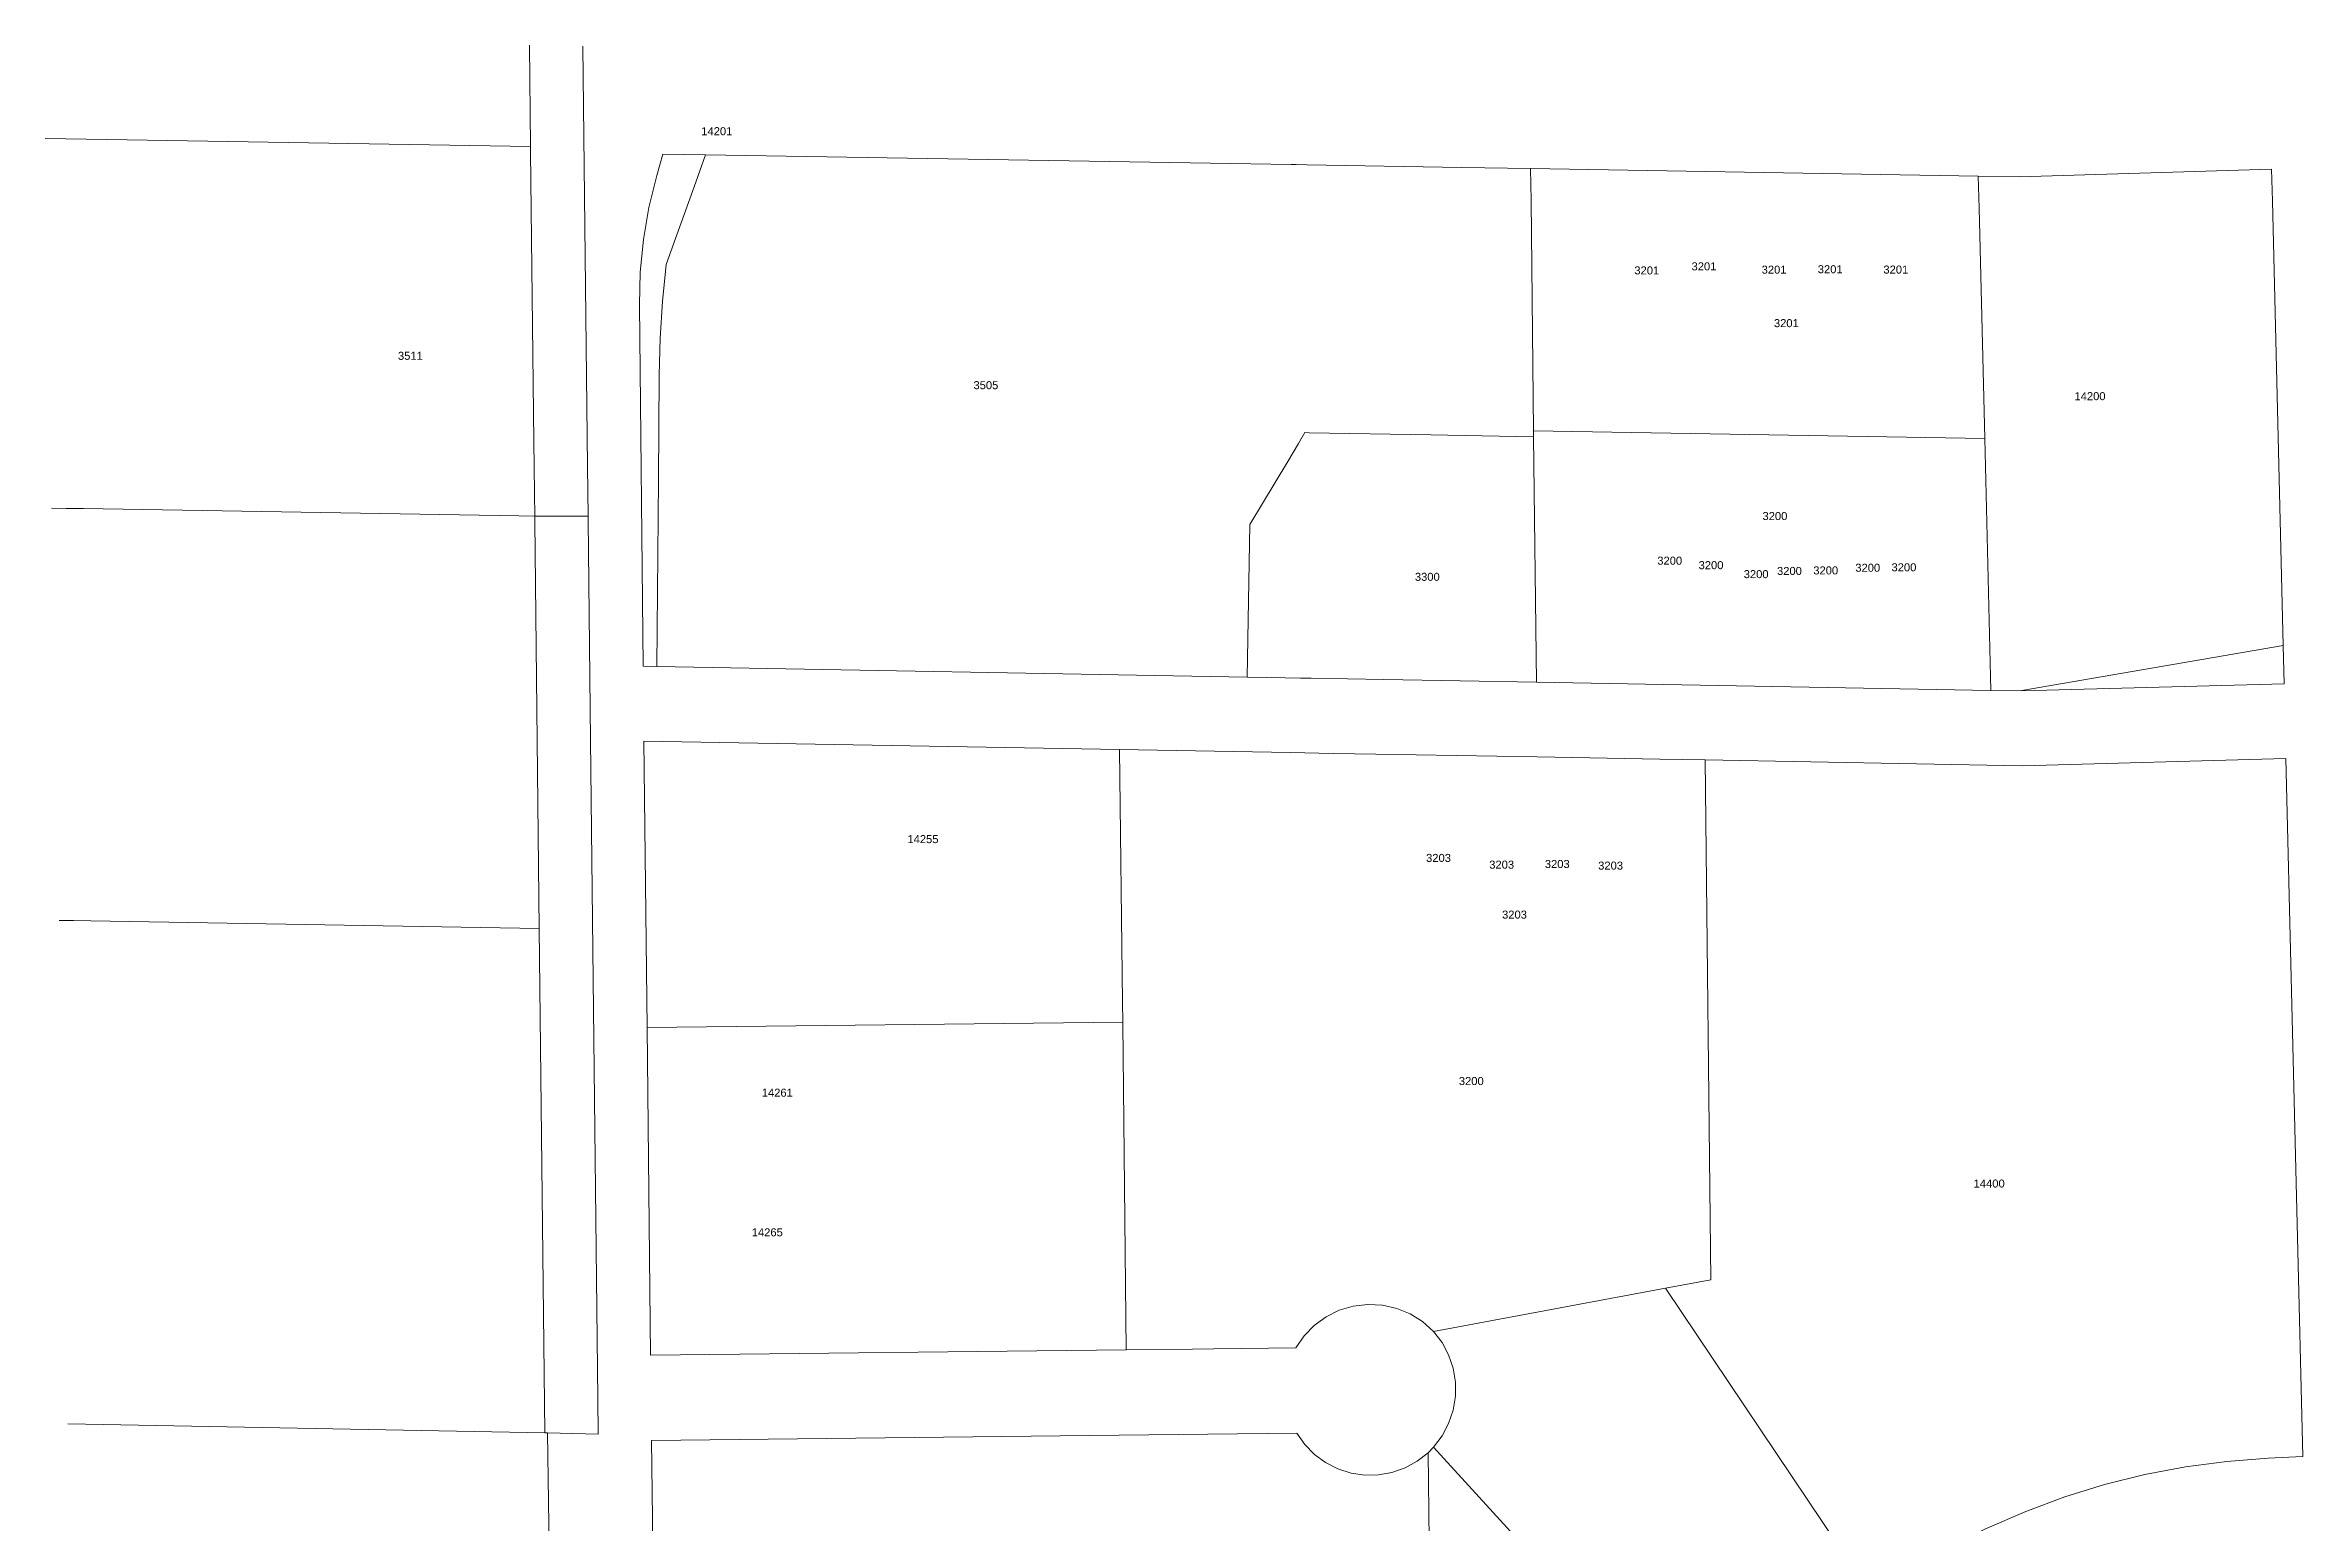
# Model space of a CAD drawing. Header units: feet. Extents: x 865220 to 5618803, y -2240498 to 1935234.
# Drawn here: x 2799912 to 2802028, y 964032 to 965417 of the extents above; entities that cross this region are included whole.
import ezdxf
from ezdxf.enums import TextEntityAlignment as Align

# ---------------------------------------------------------------- set-up
doc = ezdxf.new("R2010")
doc.units = ezdxf.units.FT
doc.header["$LTSCALE"] = 0.015
doc.header["$MEASUREMENT"] = 0
doc.layers.add('Dakota County Addresses', color=7, linetype='Continuous')
doc.layers.add('Dakota County Parcels', color=7, linetype='Continuous')
doc.styles.add('Dimensions 100', font='arial.ttf')

# ---------------------------------------------------------------- blocks, each defined once
blk = doc.blocks.new('ACMAP_ANN_TEMPLATE_Dakota County Addresses')
at = {"layer": 'Dakota County Addresses', "style": 'Dimensions 100'}
blk.add_attdef('DakotaCountyAddress', text='', height=50, dxfattribs=at).set_placement((0, 0), align=Align.CENTER)

msp = doc.modelspace()

# ---------------------------------------------------------------- linework, layer by layer
at = {"layer": 'Dakota County Parcels', "lineweight": 5}
for p, q in [((2800367.1, 965321.5), (2800366, 965416.5)), ((2800485.3, 965294.3), (2800491.1, 965314.4)), ((2800491.1, 965314.4), (2800531.1, 965313.8)), ((2800531.1, 965313.8), (2801080, 965304.6)), ((2801080, 965304.6), (2801084.7, 965304.6)), ((2801084.7, 965304.6), (2801094.7, 965304.4)), ((2801094.7, 965304.4), (2801239.9, 965302)), ((2801239.9, 965302), (2801304.3, 965300.9)), ((2801304.3, 965300.9), (2801723.9, 965293.9)), ((2801723.9, 965293.9), (2801762.3, 965293.3)), ((2801998.8, 965300.5), (2801762.3, 965293.3)), ((2800472.5, 964834.8), (2800469.2, 965173.3)), ((2801307, 965055.4), (2801729.9, 965048.1)), ((2801307, 965055.4), (2801307.1, 965049.7)), ((2801307.1, 965049.7), (2801309.7, 964819.8)), ((2801735.6, 964812.2), (2801729.9, 965048.1)), ((2800370.9, 964975.3), (2800371.7, 964975.3)), ((2800371.7, 964975.3), (2800420.9, 964975.2)), ((2801038.7, 964824.6), (2801041.3, 964967.6)), ((2802009.6, 964854.3), (2801764.7, 964812.2)), ((2802010.5, 964818.3), (2802009.6, 964854.3)), ((2800472.5, 964834.8), (2800485.4, 964834.5)), ((2800485.4, 964834.5), (2801038.7, 964824.6)), ((2801735.6, 964812.2), (2801309.7, 964819.8)), ((2801764.7, 964811.7), (2801735.6, 964812.2)), ((2802010.5, 964818.3), (2801764.7, 964811.7)), ((2800473.2, 964764.7), (2800919.1, 964756.8)), ((2801310.4, 964749.8), (2801425.3, 964747.7)), ((2801425.3, 964747.7), (2801467.8, 964747)), ((2801467.8, 964747), (2801765, 964741.6)), ((2801473.2, 964260), (2801467.8, 964747)), ((2801765, 964741.6), (2802012.2, 964748.4)), ((2802012.2, 964748.4), (2802028.1, 964094.7)), ((2800380.4, 964116.7), (2800375.2, 964589.2)), ((2800476.2, 964496.5), (2800922, 964501.5)), ((2800479.6, 964189.6), (2800476.2, 964496.5)), ((2801430.8, 964252.1), (2801473.2, 964260)), ((2801213.4, 964211.8), (2801430.8, 964252.1)), ((2801430.8, 964252.1), (2801624, 963964.5)), ((2800479.6, 964189.6), (2800925.4, 964194.5)), ((2799933.4, 964125.3), (2800380.4, 964116.7)), ((2800380.4, 964116.7), (2800383, 964116.7)), ((2800385.7, 963911.8), (2800383, 964116.7)), ((2800383, 964116.7), (2800430.4, 964115.6)), ((2800480.5, 964109.6), (2800891, 964114.1)), ((2800484.4, 963760.9), (2800480.5, 964109.6)), ((2800891, 964114.1), (2801085.3, 964116.3)), ((2801208.2, 964098.1), (2801213.4, 964103.4)), ((2801212.2, 963738.3), (2801208.2, 964098.1)), ((2801213.4, 964103.4), (2801473, 963819.5)), ((2802028.1, 964094.7), (2801995.5, 964093.1))]:
    msp.add_line(p, q, dxfattribs=at)
for points in [[(2800420.9, 964975.2), (2800420.4, 965021.8), (2800416, 965415.7)], [(2799912.1, 965329.1), (2799969.9, 965328.1), (2800367.1, 965321.5)], [(2800370.9, 964975.3), (2800370.7, 964996.7), (2800370.4, 965021.7), (2800370.1, 965045.4), (2800367.1, 965316.5), (2800367.1, 965321.5)], [(2800494.2, 965211), (2800503, 965235.5), (2800520.4, 965283.9), (2800531.1, 965313.8)], [(2800485.3, 965294.3), (2800478, 965264.6), (2800472.8, 965234.4), (2800469.9, 965203.9), (2800469.2, 965173.3)], [(2801304.3, 965300.9), (2801304.7, 965270.9), (2801307, 965055.4)], [(2801729.9, 965048.1), (2801724.6, 965263.9), (2801723.9, 965293.9)], [(2802009.6, 964854.3), (2801999.5, 965270.5), (2801998.8, 965300.5)], [(2800487.7, 965107.4), (2800488.6, 965142), (2800490.8, 965176.5), (2800494.2, 965211)], [(2800485.4, 964834.5), (2800486.9, 965009.5), (2800487.7, 965107.4)], [(2801041.3, 964967.6), (2801076.7, 965026.6), (2801086.8, 965043.5), (2801092.8, 965053.6)], [(2801092.8, 965053.6), (2801096.7, 965053.5), (2801210.8, 965051.5), (2801307.1, 965049.7)], [(2800370.9, 964975.3), (2800355.9, 964975.6), (2799948.1, 964982.4), (2799931.8, 964982.6), (2799918.1, 964982.9)], [(2800375.2, 964589.2), (2800371, 964970.3), (2800370.9, 964975.3)], [(2800430.4, 964115.6), (2800430.1, 964149), (2800423.2, 964765.6), (2800420.9, 964971.8), (2800420.9, 964975.2)], [(2801038.7, 964824.6), (2801074.2, 964824), (2801088.6, 964823.7), (2801098.6, 964823.6), (2801166.8, 964822.3), (2801309.7, 964819.8)], [(2800476.2, 964496.5), (2800473.2, 964764.7), (2800473.2, 964764.7)], [(2800919.1, 964756.8), (2801079.2, 964753.9), (2801119.2, 964753.2)], [(2800922, 964501.5), (2800921.8, 964520), (2800919.1, 964756.8)], [(2801119.2, 964753.2), (2801159.2, 964752.5), (2801310.4, 964749.8)], [(2799925.1, 964596.7), (2799938.7, 964596.5), (2799954.9, 964596.2), (2800375.2, 964589.2)], [(2800925.4, 964194.5), (2800922, 964500), (2800922, 964501.5)], [(2801213.4, 964211.8), (2801203.1, 964220.9), (2801191.4, 964228.1), (2801178.8, 964233.2), (2801165.4, 964236.2), (2801151.7, 964236.9), (2801138.1, 964235.3), (2801125, 964231.6)], [(2801125, 964231.6), (2801112.7, 964225.5), (2801101.6, 964217.4), (2801092.1, 964207.6), (2801084.4, 964196.3)], [(2800925.4, 964194.5), (2800987.4, 964195.2), (2801007.4, 964195.4), (2801084.4, 964196.3)], [(2801213.4, 964103.4), (2801221.3, 964113.9), (2801227.5, 964125.5), (2801231.7, 964138), (2801233.8, 964151), (2801233.8, 964164.2), (2801231.7, 964177.2), (2801227.5, 964189.7), (2801221.3, 964201.3), (2801213.4, 964211.8)], [(2801085.3, 964116.3), (2801092.7, 964105.7), (2801101.8, 964096.5), (2801112.2, 964088.9), (2801123.7, 964083.1), (2801136, 964079.1), (2801148.8, 964077.2), (2801161.7, 964077.4), (2801174.4, 964079.7), (2801186.6, 964084), (2801198, 964090.2), (2801208.2, 964098.1)], [(2801995.5, 964093.1), (2801956.7, 964090), (2801918.1, 964084.8), (2801879.9, 964077.6), (2801842.1, 964068.2), (2801804.9, 964056.7), (2801768.4, 964043.2)], [(2801768.4, 964043.2), (2801730.6, 964026.7), (2801693.9, 964008.1), (2801658.3, 963987.3), (2801624, 963964.5)]]:
    msp.add_lwpolyline(points, dxfattribs=at)

# ---------------------------------------------------------------- block references
at = {"layer": 'Dakota County Addresses', "lineweight": 5, "xscale": 0.15, "yscale": 0.15, "zscale": 0.15}
for p, values in [((2800541.6, 965332.2), {'DakotaCountyAddress': '14201'}), ((2801413.2, 965201.8), {'DakotaCountyAddress': '3201'}), ((2801466.8, 965205.6), {'DakotaCountyAddress': '3201'}), ((2801532.5, 965202.5), {'DakotaCountyAddress': '3201'}), ((2801585.1, 965202.9), {'DakotaCountyAddress': '3201'}), ((2801646.6, 965202.6), {'DakotaCountyAddress': '3201'}), ((2801544, 965152.4), {'DakotaCountyAddress': '3201'}), ((2800254.4, 965121.8), {'DakotaCountyAddress': '3511'}), ((2800793.8, 965094.3), {'DakotaCountyAddress': '3505'}), ((2801828.6, 965084), {'DakotaCountyAddress': '14200'}), ((2801533.3, 964971.7), {'DakotaCountyAddress': '3200'}), ((2801434.7, 964929.9), {'DakotaCountyAddress': '3200'}), ((2801473.4, 964925.7), {'DakotaCountyAddress': '3200'}), ((2801207.5, 964914.8), {'DakotaCountyAddress': '3300'}), ((2801515.7, 964917.3), {'DakotaCountyAddress': '3200'}), ((2801546.9, 964920.3), {'DakotaCountyAddress': '3200'}), ((2801580.9, 964920.8), {'DakotaCountyAddress': '3200'}), ((2801620.3, 964923.3), {'DakotaCountyAddress': '3200'}), ((2801654.2, 964923.7), {'DakotaCountyAddress': '3200'}), ((2800734.8, 964669.1), {'DakotaCountyAddress': '14255'}), ((2801218, 964651.5), {'DakotaCountyAddress': '3203'}), ((2801277.2, 964645.2), {'DakotaCountyAddress': '3203'}), ((2801329.3, 964645.8), {'DakotaCountyAddress': '3203'}), ((2801379.3, 964644.3), {'DakotaCountyAddress': '3203'}), ((2801289.2, 964598.4), {'DakotaCountyAddress': '3203'}), ((2801248.7, 964442.5), {'DakotaCountyAddress': '3200'}), ((2800598.3, 964431.6), {'DakotaCountyAddress': '14261'}), ((2801734.1, 964346.5), {'DakotaCountyAddress': '14400'}), ((2800588.9, 964300.8), {'DakotaCountyAddress': '14265'})]:
    msp.add_blockref('ACMAP_ANN_TEMPLATE_Dakota County Addresses', p, dxfattribs=at).add_auto_attribs(values)

doc.saveas('drawing.dxf')
